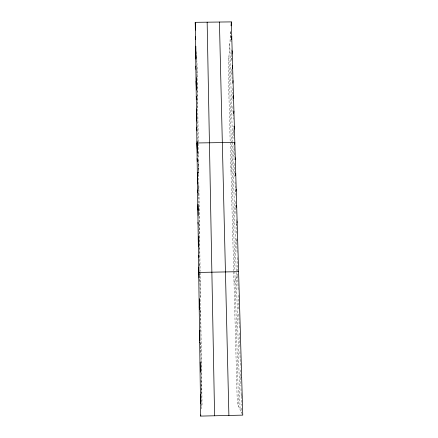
<?xml version="1.0" encoding="UTF-8"?>
<svg xmlns="http://www.w3.org/2000/svg" width="438" height="438" viewBox="0 0 438 438"><rect width="100%" height="100%" fill="white"/><g stroke="black" fill="none" stroke-linecap="round" stroke-linejoin="round"><path stroke-width="0.33" stroke-dasharray="2.19 1.64" d="M230.651 31.678L228.16 67.835L233.684 270.722M231.51 59.305L231.614 58.013M231.926 73.704L232.151 71.038M233.629 133.086L233.777 131.805M201.546 408.835L202.044 404.559L200.139 272.042M231.007 172.446L234.325 146.391M236.279 225.417L236.569 224.163M236.739 241.393L237.44 238.77M234.018 283.025L237.675 273.958M240.626 376.746L241.683 377.808M241.141 394.671L242.219 396.341M242.488 414.551L237.303 403.754L233.7 271.407M199.706 279.493L200.303 283.676M197.642 155.178L197.713 156.382M198.195 164.392L198.71 172.966M196.492 51.657L197.199 68.24L200.128 271.357M230.716 31.673L230.93 39.042M230.946 39.71L231.045 43.061M231.237 49.817L231.275 51.169M231.374 54.558L231.587 61.922M231.795 69.122L232.135 80.997M232.343 88.284L232.688 100.357M232.863 106.429L233.06 113.218M233.076 113.896L233.235 119.284M233.421 125.854L233.459 127.173M233.536 129.801L233.782 138.408M233.974 145.06L234.325 157.275M234.5 163.423L234.883 176.656M235.036 181.989L235.42 195.397M235.595 201.496L235.748 206.922M235.77 207.596L235.978 214.894M236.109 219.498L236.208 222.783M236.224 223.44L236.509 233.405M236.662 238.732L237.067 252.852M237.204 257.571L237.599 271.226M237.73 275.945L238.152 290.547M238.288 295.25L238.71 310.071M238.83 314.155L239.257 329.004M239.372 332.984L239.81 348.314M239.909 351.676L240.352 367.225M240.429 369.946L240.895 386.042M240.971 388.698L241.453 405.429M241.53 408.117L241.661 412.826M229.791 44.194L232.534 141.693M232.556 142.35L240.084 409.535M228.926 56.677L234.856 270.777M234.872 271.456L238.606 406.464M196.722 57.082L197.012 77.411M197.1 83.351L197.45 108.175M197.648 121.802L197.921 140.976M198.08 152.276L198.14 156.311M198.195 160.341L198.425 176.273M198.54 184.239L198.633 190.908M198.671 193.574L198.71 196.273M198.721 196.947L199.268 235.222M199.285 236.536L199.706 265.992M199.843 275.529L200.166 298.13M200.336 310.126L200.664 333.11M200.801 342.664L201.721 407.313M196.558 70.584L196.651 77.176M197.73 153.579L197.773 156.919M198.195 186.626L198.261 191.329M198.272 191.997L198.326 196.027M198.743 225.554L198.885 235.463M199.29 264.306L199.323 266.353M199.936 309.852L200.002 314.588M200.396 342.554L200.56 353.877M200.927 380.168L201.113 393.143"/><path stroke-width="0.66" d="M231.056 25.804L231.324 21.9L195.233 22.322L200.692 416.1L242.767 415.125L231.324 21.9M231.499 39.688L231.746 36.321M231.916 54.142L232.173 50.917M232.375 68.366L232.6 65.695M232.802 83.198L233.038 80.652M233.219 98.435L233.476 95.802M233.657 113.623L233.925 111.137M234.078 129.237L234.374 126.67M200.692 416.1L200.828 414.934M234.576 144.392L234.834 142.399L196.908 142.974L197.264 148.953M235.02 159.711L235.283 157.855M235.436 175.43L235.737 173.508M200.429 397.288L200.708 395.585M235.847 191.362L236.197 189.353M236.306 207.218L236.662 205.406M236.854 222.909L237.139 221.655M238.595 271.68L198.699 272.436L199.022 274.692M199.668 342.352L199.969 342.434M199.18 306.934L199.487 308.133M198.463 255.524L198.66 257.183M198.233 238.825L198.567 242.088M198.003 222.34L198.173 224.212M197.779 206.068L198.124 210.278M197.56 189.993L197.757 192.665M197.335 174.127L197.691 179.246M197.122 158.452L197.319 161.54M196.689 127.223L196.87 130.431M196.47 111.674L196.843 118.495M196.257 96.316L196.427 99.601M196.049 81.15L196.427 88.772M195.841 66.171L196 69.505M195.638 51.377L195.989 59.114M195.436 36.759L195.551 39.453M195.233 22.322L195.567 30.123M219.427 22.037L228.893 415.448M207.152 22.185L214.587 415.777M195.83 46.187L196 58.402M196.268 77.493L196.443 90.113M196.706 108.98L196.876 121.129M197.155 140.959L197.324 153.059M197.598 172.621L197.757 183.938M198.036 204.168L198.195 215.545M198.485 236.087L198.633 246.813M198.918 267.175L199.071 278.015M199.356 298.711L199.509 309.496M199.799 330.482L199.947 341.109M200.243 361.963L200.385 372.185M200.692 394.255L200.823 403.666"/></g></svg>
